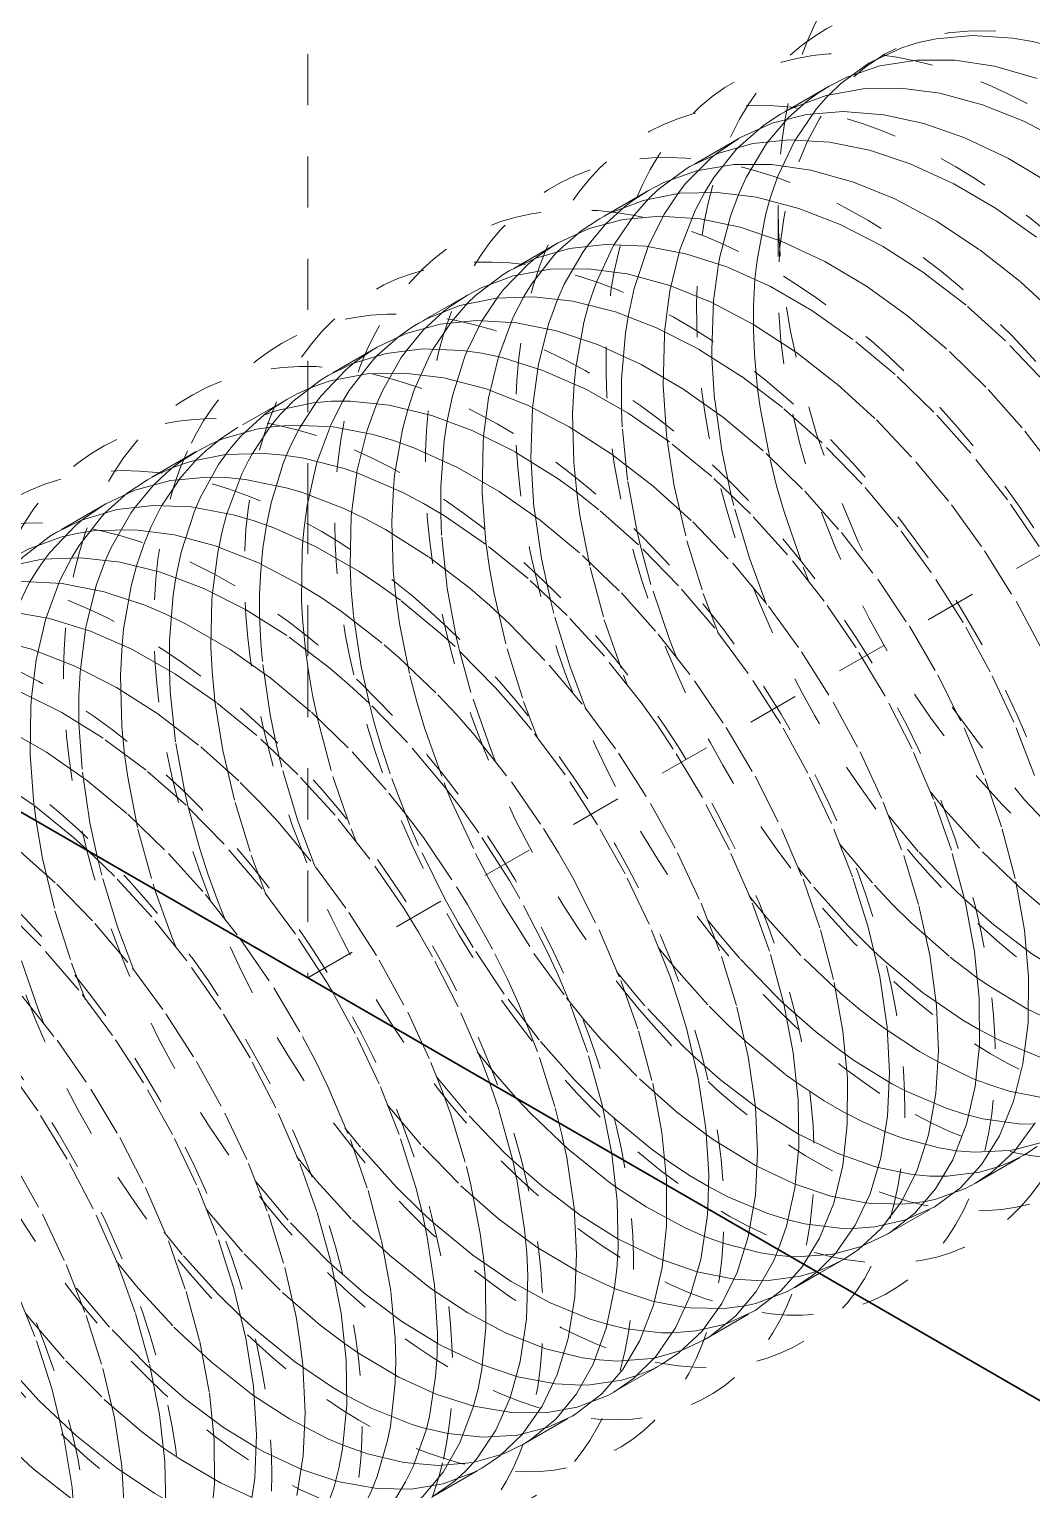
# Model space of a CAD drawing. Header units: millimetres. Extents: x -742 to 742, y -525 to 525.
# Drawn here: x 379.31 to 398.91, y 210.84 to 239.39 of the extents above; entities that cross this region are included whole.
import ezdxf

# ---------------------------------------------------------------- set-up
doc = ezdxf.new("R2010")
doc.units = ezdxf.units.MM
doc.linetypes.add('虚线', pattern=[2, 1, -1])
doc.layers.get('0').update_dxf_attribs({"lineweight": 35})
doc.layers.add('粗实线层', color=7, linetype='Continuous', lineweight=35)
doc.layers.add('虚线层', color=6, linetype='虚线', lineweight=18)

# ---------------------------------------------------------------- blocks, each defined once
blk = doc.blocks.new('*X14')
blk.add_line((-351.999, -27.68), (-260.075, -80.752))
at = {"layer": '虚线层', "color": 7}
for p, q in [((-316.644, -14.033), (-316.644, -38.805)), ((-306.45, -30.661), (-307.403, -31.211)), ((-316.644, -48.092), (-287.148, -31.063)), ((-308.219, -31.682), (-309.172, -32.233)), ((-309.984, -32.701), (-310.94, -33.253)), ((-307.451, -32.988), (-307.451, -34.621)), ((-311.752, -33.722), (-312.706, -34.273)), ((-313.522, -34.744), (-314.475, -35.294)), ((-315.288, -35.764), (-316.244, -36.315)), ((-317.055, -36.784), (-318.01, -37.335)), ((-318.825, -37.805), (-319.778, -38.356)), ((-320.592, -38.826), (-321.547, -39.377)), ((-316.644, -38.805), (-316.644, -41.994)), ((-316.644, -41.994), (-316.644, -48.092)), ((-306.643, -53.866), (-316.644, -48.093)), ((-303.592, -52.105), (-302.636, -51.553)), ((-305.358, -53.124), (-304.404, -52.573)), ((-306.643, -53.866), (-306.173, -53.595)), ((-307.126, -54.145), (-306.643, -53.866)), ((-298.359, -58.649), (-306.643, -53.866)), ((-308.896, -55.167), (-307.94, -54.615)), ((-310.662, -56.186), (-309.707, -55.635)), ((-312.429, -57.207), (-311.476, -56.657)), ((-314.199, -58.229), (-313.244, -57.678))]:
    blk.add_line(p, q, dxfattribs=at)
for points in [[(-299.535, -31.085), (-300.4, -30.566), (-301.277, -30.156), (-302.079, -29.885), (-302.476, -29.789), (-302.861, -29.722), (-303.65, -29.669), (-304.363, -29.733), (-304.705, -29.808), (-305.03, -29.91), (-305.636, -30.191)], [(-305.636, -30.191), (-305.674, -30.213), (-306.224, -30.61), (-306.455, -30.829)], [(-306.45, -30.661), (-306.11, -30.487), (-305.465, -30.265), (-304.733, -30.15), (-303.993, -30.155), (-303.221, -30.271), (-302.386, -30.512)], [(-301.832, -31.775), (-302.644, -31.348), (-303.452, -31.024), (-304.286, -30.8), (-305.054, -30.699), (-305.787, -30.71), (-306.511, -30.84), (-307.148, -31.077), (-307.402, -31.211)], [(-306.455, -30.829), (-306.475, -30.849), (-306.704, -31.108), (-307.12, -31.716)], [(-306.904, -30.969), (-306.697, -30.817), (-306.45, -30.661)], [(-307.649, -31.749), (-307.245, -31.276), (-306.904, -30.969)], [(-307.402, -31.211), (-307.727, -31.421), (-308.232, -31.859)], [(-308.219, -31.682), (-308.215, -31.68), (-307.566, -31.384), (-306.895, -31.216), (-306.178, -31.158), (-305.385, -31.219), (-304.602, -31.391), (-303.801, -31.671), (-302.946, -32.077), (-302.134, -32.565)], [(-308.661, -31.982), (-308.219, -31.682)], [(-302.398, -33.612), (-303.202, -33.043), (-304.014, -32.568), (-304.866, -32.176), (-305.666, -31.91), (-306.446, -31.755), (-307.235, -31.711), (-307.947, -31.784), (-308.611, -31.968), (-309.173, -32.233)], [(-308.232, -31.859), (-308.268, -31.896), (-308.709, -32.448), (-308.885, -32.732)], [(-308.224, -32.778), (-308.072, -32.445), (-307.696, -31.814), (-307.649, -31.749)], [(-307.12, -31.716), (-307.129, -31.733), (-307.453, -32.417), (-307.586, -32.793), (-307.618, -32.897)], [(-309.984, -32.701), (-309.685, -32.546), (-309.043, -32.317), (-308.316, -32.195), (-307.581, -32.193), (-306.812, -32.303), (-305.977, -32.535), (-305.167, -32.866), (-304.354, -33.299), (-303.505, -33.86), (-302.713, -34.487), (-301.945, -35.194)], [(-309.173, -32.233), (-309.249, -32.278), (-309.792, -32.681), (-309.978, -32.858)], [(-309.4, -32.747), (-309.252, -32.558), (-308.768, -32.069), (-308.661, -31.982)], [(-302.227, -36.454), (-303.004, -35.641), (-303.775, -34.944), (-304.57, -34.331), (-305.422, -33.785), (-306.237, -33.366), (-307.044, -33.049), (-307.875, -32.831), (-308.638, -32.737), (-309.368, -32.754), (-310.091, -32.893), (-310.726, -33.139), (-310.94, -33.253)], [(-310.445, -33.015), (-310.27, -32.884), (-309.984, -32.701)], [(-309.989, -33.797), (-309.683, -33.176), (-309.4, -32.747)], [(-308.885, -32.732), (-309.073, -33.092), (-309.369, -33.857), (-309.385, -33.912)], [(-308.616, -34.141), (-308.589, -33.995), (-308.381, -33.2), (-308.224, -32.778)], [(-311.184, -33.788), (-310.816, -33.351), (-310.445, -33.015)], [(-309.978, -32.858), (-310.267, -33.185), (-310.655, -33.759)], [(-307.618, -32.897), (-307.696, -33.182), (-307.862, -34.062), (-307.902, -34.442)], [(-310.94, -33.253), (-311.302, -33.491), (-311.761, -33.893)], [(-311.752, -33.722), (-311.145, -33.441), (-310.479, -33.266), (-309.765, -33.201), (-308.973, -33.253), (-308.19, -33.416), (-307.388, -33.688), (-306.536, -34.088), (-305.725, -34.571), (-304.923, -35.147), (-304.099, -35.845), (-303.344, -36.589), (-302.627, -37.402), (-301.924, -38.319)], [(-302.347, -39.66), (-302.968, -38.745), (-303.68, -37.836), (-304.403, -37.033), (-305.162, -36.299), (-305.987, -35.612), (-306.791, -35.048), (-307.602, -34.579), (-308.455, -34.195), (-309.256, -33.939), (-310.035, -33.791), (-310.821, -33.755), (-311.528, -33.834), (-312.187, -34.024), (-312.706, -34.273)], [(-311.761, -33.893), (-311.836, -33.972), (-312.27, -34.53), (-312.419, -34.772)], [(-312.178, -34.009), (-311.787, -33.743), (-311.752, -33.722)], [(-311.759, -34.819), (-311.63, -34.532), (-311.261, -33.896), (-311.184, -33.788)], [(-310.655, -33.759), (-310.688, -33.817), (-311.009, -34.508), (-311.154, -34.933)], [(-310.384, -35.162), (-310.263, -34.615), (-310.013, -33.855), (-309.989, -33.797)], [(-309.385, -33.912), (-309.564, -34.662), (-309.668, -35.462)], [(-313.522, -34.744), (-313.265, -34.608), (-312.626, -34.371), (-311.899, -34.24), (-311.165, -34.23), (-310.398, -34.332), (-309.567, -34.558), (-308.76, -34.883), (-307.946, -35.31), (-307.095, -35.863), (-306.3, -36.482), (-305.529, -37.184), (-304.755, -38.002), (-304.061, -38.846), (-303.417, -39.742), (-302.799, -40.728), (-302.278, -41.696)], [(-302.384, -51.39), (-302.636, -51.553)], [(-312.938, -34.791), (-312.817, -34.636), (-312.336, -34.138), (-312.178, -34.009)], [(-308.743, -35.968), (-308.745, -35.822), (-308.71, -34.857), (-308.616, -34.141)], [(-312.706, -34.273), (-312.822, -34.342), (-313.363, -34.753), (-313.52, -34.905)], [(-307.902, -34.442), (-307.931, -34.961), (-307.933, -35.433), (-307.913, -35.909), (-307.851, -36.577)], [(-303.592, -52.105), (-303.272, -51.891), (-302.823, -51.472), (-302.428, -50.925)], [(-302.437, -44.137), (-302.841, -43.096), (-303.302, -42.112), (-303.832, -41.147), (-304.457, -40.165), (-305.108, -39.275), (-305.808, -38.44), (-306.589, -37.633), (-307.365, -36.942), (-308.163, -36.335), (-309.014, -35.795), (-309.826, -35.382), (-310.631, -35.071), (-311.461, -34.862), (-312.225, -34.776), (-312.954, -34.802), (-313.673, -34.949), (-314.302, -35.2), (-314.475, -35.294)], [(-313.986, -35.06), (-313.844, -34.953), (-313.522, -34.744)], [(-313.525, -35.834), (-313.245, -35.262), (-312.938, -34.791)], [(-312.419, -34.772), (-312.628, -35.178), (-312.918, -35.95), (-312.919, -35.95)], [(-312.15, -36.183), (-312.133, -36.092), (-311.931, -35.292), (-311.759, -34.819)], [(-314.716, -35.825), (-314.382, -35.426), (-313.986, -35.06)], [(-313.52, -34.905), (-313.835, -35.265), (-314.191, -35.798)], [(-311.154, -34.933), (-311.247, -35.279), (-311.406, -36.163), (-311.438, -36.484)], [(-315.288, -35.764), (-314.723, -35.497), (-314.059, -35.314), (-313.349, -35.242), (-312.561, -35.288), (-311.781, -35.444), (-310.98, -35.709), (-310.126, -36.1), (-309.313, -36.575), (-308.51, -37.145), (-307.686, -37.839), (-306.931, -38.579), (-306.212, -39.388), (-305.504, -40.3), (-304.885, -41.218), (-304.328, -42.171), (-303.816, -43.201), (-303.404, -44.192), (-303.069, -45.182), (-302.803, -46.207), (-302.636, -47.156), (-302.555, -48.067), (-302.565, -48.972), (-302.664, -49.771), (-302.846, -50.5), (-303.124, -51.18), (-303.468, -51.735), (-303.886, -52.195), (-304.399, -52.571), (-304.404, -52.573)], [(-314.475, -35.294), (-314.597, -35.368), (-314.872, -35.559), (-315.288, -35.927)], [(-310.513, -36.981), (-310.511, -36.385), (-310.436, -35.491), (-310.384, -35.162)], [(-309.668, -35.462), (-309.674, -35.532), (-309.698, -36.506), (-309.633, -37.476), (-309.621, -37.581)], [(-305.358, -53.124), (-305.282, -53.079), (-304.779, -52.689), (-304.372, -52.215), (-304.037, -51.646), (-303.769, -50.954), (-303.598, -50.214), (-303.512, -49.406), (-303.517, -48.494), (-303.61, -47.577), (-303.788, -46.624), (-304.064, -45.595), (-304.41, -44.604), (-304.833, -43.614), (-305.357, -42.588), (-305.924, -41.639), (-306.55, -40.728), (-307.264, -39.822), (-307.988, -39.022), (-308.747, -38.292), (-309.575, -37.611), (-310.381, -37.055), (-311.195, -36.593), (-312.047, -36.217), (-312.845, -35.966), (-313.239, -35.881), (-313.621, -35.825), (-314.404, -35.796), (-315.109, -35.884), (-315.767, -36.083), (-316.244, -36.315)], [(-315.288, -35.927), (-315.401, -36.047), (-315.832, -36.612), (-315.951, -36.807)], [(-315.721, -36.055), (-315.363, -35.808), (-315.288, -35.764)], [(-315.294, -36.861), (-315.186, -36.619), (-314.822, -35.976), (-314.716, -35.825)], [(-314.191, -35.798), (-314.25, -35.903), (-314.563, -36.599), (-314.69, -36.98), (-314.691, -36.983)], [(-313.919, -37.205), (-313.814, -36.711), (-313.571, -35.947), (-313.525, -35.834)], [(-312.919, -35.95), (-313.11, -36.76), (-313.206, -37.502)], [(-308.366, -38.664), (-308.552, -37.785), (-308.691, -36.787), (-308.743, -35.968)], [(-316.476, -36.834), (-316.385, -36.715), (-315.908, -36.212), (-315.721, -36.055)], [(-312.28, -38.006), (-312.282, -37.928), (-312.25, -36.958), (-312.15, -36.183)], [(-316.244, -36.315), (-316.398, -36.409), (-316.933, -36.827), (-317.068, -36.959)], [(-317.055, -36.784), (-316.839, -36.668), (-316.527, -36.532), (-316.206, -36.424), (-315.485, -36.287), (-314.754, -36.27), (-313.987, -36.363), (-313.155, -36.58), (-312.348, -36.897), (-311.535, -37.318), (-310.686, -37.866), (-309.891, -38.48), (-309.117, -39.177), (-308.338, -39.988), (-307.64, -40.827), (-306.992, -41.72), (-306.372, -42.705), (-305.849, -43.673), (-305.394, -44.658), (-304.995, -45.7), (-304.698, -46.684), (-304.485, -47.649), (-304.354, -48.63), (-304.318, -49.52), (-304.367, -50.354), (-304.51, -51.16), (-304.731, -51.849), (-305.032, -52.455), (-305.433, -52.994), (-305.887, -53.407), (-306.174, -53.595)], [(-311.438, -36.484), (-311.467, -37.064), (-311.442, -38.014), (-311.386, -38.606)], [(-306.663, -53.815), (-306.329, -53.48), (-305.941, -52.928), (-305.651, -52.31), (-305.441, -51.609), (-305.309, -50.792), (-305.271, -49.949), (-305.319, -49.053), (-305.465, -48.067), (-305.691, -47.099), (-305.999, -46.114), (-306.407, -45.071), (-306.871, -44.087), (-307.404, -43.122), (-308.033, -42.143), (-308.69, -41.258), (-309.395, -40.428), (-310.178, -39.626), (-310.954, -38.94), (-311.353, -38.625), (-311.751, -38.338), (-312.602, -37.804), (-313.416, -37.398), (-314.222, -37.096), (-315.051, -36.895), (-315.812, -36.816), (-316.182, -36.818), (-316.536, -36.848), (-317.25, -37.002), (-317.488, -37.085)], [(-317.352, -36.975), (-317.055, -36.784)], [(-315.951, -36.807), (-316.187, -37.267), (-316.458, -37.998)], [(-307.851, -36.577), (-307.801, -36.945), (-307.607, -37.957), (-307.479, -38.473), (-307.333, -38.982), (-306.962, -40.061), (-306.839, -40.373)], [(-318.248, -37.861), (-318.176, -37.766), (-317.95, -37.501), (-317.491, -37.078)], [(-317.491, -37.078), (-317.414, -37.02), (-317.352, -36.975)], [(-317.068, -36.959), (-317.176, -37.075), (-317.274, -37.188)], [(-317.06, -37.877), (-316.973, -37.678), (-316.804, -37.346), (-316.476, -36.834)], [(-315.687, -38.218), (-315.682, -38.191), (-315.484, -37.385), (-315.294, -36.861)], [(-314.691, -36.983), (-314.794, -37.373), (-314.946, -38.262), (-314.971, -38.523)], [(-310.132, -39.681), (-310.204, -39.374), (-310.391, -38.363), (-310.498, -37.329), (-310.513, -36.981)], [(-318.01, -37.335), (-318.094, -37.385), (-318.376, -37.576), (-318.405, -37.598)], [(-318.304, -37.556), (-317.643, -37.365), (-317.291, -37.311), (-316.934, -37.285), (-316.147, -37.321), (-315.368, -37.47), (-314.968, -37.587), (-314.57, -37.728), (-313.718, -38.114), (-312.905, -38.583), (-312.1, -39.146), (-311.273, -39.832), (-310.514, -40.567), (-309.793, -41.371), (-309.084, -42.282), (-308.463, -43.197), (-307.901, -44.149), (-307.382, -45.175), (-306.963, -46.165), (-306.622, -47.155), (-306.352, -48.183), (-306.182, -49.135), (-306.096, -50.049), (-306.098, -50.957), (-306.188, -51.76), (-306.364, -52.493), (-306.638, -53.179), (-306.98, -53.742), (-307.394, -54.21), (-307.901, -54.592), (-307.94, -54.615)], [(-317.274, -37.188), (-317.398, -37.343), (-317.725, -37.839)], [(-314.046, -39.019), (-314.046, -38.487), (-313.978, -37.59), (-313.919, -37.205)], [(-318.825, -37.806), (-318.534, -37.654), (-318.304, -37.556)], [(-318.405, -37.598), (-318.638, -37.79), (-318.818, -37.961)], [(-313.206, -37.502), (-313.216, -37.635), (-313.234, -38.612), (-313.161, -39.584), (-313.156, -39.622)], [(-309.621, -37.581), (-309.482, -38.478), (-309.233, -39.551), (-308.914, -40.578), (-308.617, -41.366)], [(-315.931, -38.134), (-316.722, -37.932), (-317.111, -37.872), (-317.487, -37.84), (-318.255, -37.863), (-318.939, -38), (-319.265, -38.11), (-319.572, -38.245), (-319.777, -38.355)], [(-318.818, -37.961), (-319.136, -38.324), (-319.494, -38.86)], [(-319.272, -38.109), (-319.145, -38.013), (-318.825, -37.806)], [(-318.746, -38.708), (-318.386, -38.059), (-318.248, -37.861)], [(-317.725, -37.839), (-317.807, -37.988), (-317.93, -38.237)], [(-317.453, -39.239), (-317.361, -38.805), (-317.123, -38.036), (-317.06, -37.877)], [(-320.021, -38.89), (-319.659, -38.46), (-319.408, -38.222), (-319.272, -38.109)], [(-317.93, -38.237), (-318.209, -38.969), (-318.223, -39.016)], [(-316.458, -37.998), (-316.472, -38.045), (-316.656, -38.859), (-316.716, -39.294), (-316.741, -39.547)], [(-307.447, -53.407), (-307.289, -52.947), (-307.126, -52.204), (-307.048, -51.392), (-307.057, -50.476), (-307.154, -49.555), (-307.336, -48.598), (-307.619, -47.568), (-307.972, -46.578), (-308.402, -45.59), (-308.93, -44.566), (-309.5, -43.618), (-309.809, -43.154), (-310.128, -42.708), (-310.845, -41.806), (-311.573, -41.011), (-312.337, -40.288), (-313.167, -39.613), (-313.972, -39.062), (-314.381, -38.82), (-314.784, -38.606), (-315.635, -38.236), (-315.931, -38.134)], [(-315.815, -40.045), (-315.816, -40.034), (-315.793, -39.061), (-315.687, -38.218)], [(-311.9, -40.708), (-312.077, -39.895), (-312.222, -38.896), (-312.28, -38.006)], [(-319.777, -38.355), (-320.173, -38.619), (-320.6, -38.997)], [(-320.593, -38.826), (-320.024, -38.559), (-319.324, -38.369), (-318.611, -38.303), (-318.237, -38.313), (-317.861, -38.35), (-317.041, -38.518), (-316.747, -38.605)], [(-314.971, -38.523), (-315.003, -39.168), (-314.974, -40.122), (-314.924, -40.646)], [(-321.028, -39.12), (-320.635, -38.851), (-320.593, -38.826)], [(-319.223, -40.272), (-319.205, -40.175), (-319.116, -39.769), (-318.858, -38.969), (-318.746, -38.708)], [(-316.747, -38.605), (-315.94, -38.915), (-315.53, -39.11), (-315.126, -39.328), (-314.274, -39.868), (-313.477, -40.476), (-313.084, -40.815), (-312.704, -41.168), (-311.924, -41.976), (-311.224, -42.811), (-310.57, -43.7), (-309.944, -44.681), (-309.415, -45.646), (-308.956, -46.632), (-308.555, -47.675), (-308.254, -48.661), (-308.034, -49.627), (-307.895, -50.61), (-307.851, -51.501), (-307.895, -52.339), (-308.034, -53.152), (-308.251, -53.848), (-308.548, -54.46), (-308.941, -55.005), (-309.388, -55.423), (-309.707, -55.635)], [(-311.386, -38.606), (-311.324, -39.053), (-311.127, -40.068), (-310.849, -41.094), (-310.473, -42.173), (-310.385, -42.394)], [(-307.675, -40.79), (-308.011, -39.885), (-308.317, -38.857), (-308.366, -38.664)], [(-314.047, -41.357), (-314.834, -40.707), (-315.239, -40.413), (-315.64, -40.145), (-316.495, -39.657), (-317.306, -39.295), (-317.71, -39.153), (-318.104, -39.039), (-318.921, -38.887), (-319.667, -38.857), (-320.375, -38.939), (-321.069, -39.145), (-321.548, -39.377)], [(-320.6, -38.997), (-320.679, -39.081), (-321.114, -39.64), (-321.259, -39.875)], [(-320.598, -39.924), (-320.489, -39.678), (-320.103, -39.005), (-320.021, -38.89)], [(-319.494, -38.86), (-319.533, -38.929), (-319.703, -39.267), (-319.851, -39.62), (-319.991, -40.036)], [(-318.223, -39.016), (-318.319, -39.367), (-318.405, -39.776), (-318.509, -40.563)], [(-313.756, -41.353), (-313.918, -40.472), (-314.028, -39.435), (-314.046, -39.019)], [(-322.358, -39.845), (-322.108, -39.714), (-321.472, -39.476), (-321.131, -39.397), (-320.785, -39.348), (-320.016, -39.334), (-319.248, -39.434), (-318.456, -39.644), (-317.606, -39.98), (-316.794, -40.406), (-316.385, -40.658), (-315.986, -40.93), (-315.151, -41.579), (-314.863, -41.828)], [(-321.548, -39.377), (-321.67, -39.451), (-322.208, -39.863), (-322.357, -40.006)], [(-321.785, -39.904), (-321.686, -39.775), (-321.184, -39.249), (-321.028, -39.12)], [(-317.585, -41.016), (-317.585, -40.593), (-317.563, -40.131), (-317.521, -39.69), (-317.453, -39.239)], [(-316.741, -39.547), (-316.754, -39.737), (-316.764, -40.717), (-316.745, -41.072)], [(-313.156, -39.622), (-313.091, -40.086), (-313.002, -40.587), (-312.747, -41.661), (-312.425, -42.689), (-312.15, -43.418)], [(-309.424, -41.859), (-309.572, -41.479), (-309.937, -40.399), (-310.132, -39.681)], [(-312.704, -46.188), (-313.302, -45.256), (-313.625, -44.802), (-313.956, -44.368), (-314.696, -43.493), (-315.439, -42.728), (-315.826, -42.37), (-316.213, -42.037), (-317.051, -41.401), (-317.861, -40.891), (-318.675, -40.48), (-319.523, -40.16), (-320.312, -39.965), (-321.074, -39.879), (-321.836, -39.909), (-322.517, -40.053), (-323.148, -40.307), (-323.313, -40.397)], [(-322.365, -40.944), (-322.087, -40.372), (-321.894, -40.06), (-321.785, -39.904)], [(-321.259, -39.875), (-321.489, -40.327), (-321.76, -41.054)], [(-320.991, -41.283), (-320.977, -41.206), (-320.775, -40.405), (-320.598, -39.924)], [(-319.991, -40.036), (-320.096, -40.432), (-320.244, -41.276), (-320.275, -41.583)], [(-315.437, -42.738), (-315.597, -42.004), (-315.749, -41.003), (-315.793, -40.51), (-315.815, -40.045)], [(-324.128, -40.867), (-323.605, -40.617), (-322.908, -40.42), (-322.197, -40.346), (-321.447, -40.384), (-320.627, -40.543), (-319.828, -40.807), (-319.42, -40.981), (-319.018, -41.177), (-318.164, -41.674), (-317.36, -42.242), (-316.574, -42.897), (-315.777, -43.671), (-315.058, -44.479), (-314.712, -44.91), (-314.384, -45.347), (-313.734, -46.311), (-313.521, -46.659)], [(-319.35, -42.085), (-319.348, -41.498), (-319.274, -40.603), (-319.223, -40.272)], [(-318.509, -40.563), (-318.519, -40.693), (-318.538, -41.621), (-318.514, -42.105), (-318.469, -42.591), (-318.458, -42.688)], [(-314.924, -40.646), (-314.851, -41.164), (-314.647, -42.178), (-314.513, -42.695), (-314.362, -43.204), (-313.978, -44.282), (-313.929, -44.405)], [(-311.2, -42.85), (-311.52, -41.994), (-311.833, -40.967), (-311.9, -40.708)], [(-313.086, -50.146), (-313.254, -49.696), (-313.703, -48.656), (-314.204, -47.68), (-314.481, -47.198), (-314.769, -46.73), (-315.428, -45.773), (-316.11, -44.913), (-316.836, -44.116), (-317.638, -43.353), (-318.426, -42.708), (-319.231, -42.152), (-320.084, -41.669), (-320.894, -41.314), (-321.693, -41.066), (-322.51, -40.924), (-323.254, -40.901), (-323.958, -40.99), (-324.645, -41.202), (-325.081, -41.417)], [(-321.76, -41.054), (-321.763, -41.064), (-321.951, -41.874), (-322.043, -42.608)], [(-317.562, -41.543), (-317.585, -41.016)], [(-316.745, -41.072), (-316.688, -41.68)], [(-325.896, -41.888), (-325.687, -41.776), (-325.052, -41.53), (-324.366, -41.393), (-323.6, -41.371), (-322.836, -41.464), (-322.047, -41.668), (-321.199, -41.998), (-320.385, -42.416), (-319.574, -42.932), (-318.737, -43.573), (-317.965, -44.27), (-317.587, -44.65), (-317.225, -45.041), (-316.49, -45.921), (-315.84, -46.813), (-315.246, -47.747), (-314.691, -48.762), (-314.236, -49.748), (-314.035, -50.248), (-313.856, -50.74), (-313.543, -51.777), (-313.454, -52.135)], [(-321.118, -43.112), (-321.119, -43.043), (-321.118, -42.571), (-321.095, -42.119), (-320.991, -41.283)], [(-308.824, -52.608), (-308.807, -51.931), (-308.864, -51.034), (-309.015, -50.045), (-309.244, -49.074), (-309.391, -48.578), (-309.556, -48.087), (-309.969, -47.044), (-310.44, -46.061), (-310.979, -45.1), (-311.613, -44.125), (-312.272, -43.242), (-312.623, -42.817), (-312.978, -42.415), (-313.763, -41.617), (-314.047, -41.357)], [(-313.673, -41.715), (-313.727, -41.485), (-313.756, -41.353)], [(-320.275, -41.583), (-320.306, -42.179), (-320.279, -43.181), (-320.226, -43.722)], [(-317.203, -43.768), (-317.276, -43.457), (-317.38, -42.953), (-317.531, -41.904), (-317.562, -41.543)], [(-316.688, -41.68), (-316.637, -42.06), (-316.55, -42.568), (-316.444, -43.073), (-316.154, -44.152), (-315.797, -45.178), (-315.692, -45.443)], [(-316.163, -48.364), (-316.281, -48.166), (-316.882, -47.237), (-317.538, -46.351), (-318.278, -45.479), (-319.024, -44.718), (-319.802, -44.034), (-320.643, -43.406), (-321.454, -42.903), (-322.266, -42.498), (-323.111, -42.183), (-323.897, -41.995), (-324.658, -41.918), (-325.42, -41.957), (-326.1, -42.109), (-326.631, -42.322)], [(-314.863, -41.828), (-314.102, -42.557), (-313.732, -42.951), (-313.377, -43.356), (-312.662, -44.262), (-312.037, -45.174), (-311.744, -45.649), (-311.472, -46.124), (-310.95, -47.151), (-310.526, -48.141), (-310.179, -49.13), (-309.901, -50.158), (-309.724, -51.112), (-309.633, -52.029), (-309.631, -52.943), (-309.717, -53.751), (-309.887, -54.488), (-310.153, -55.179), (-310.487, -55.747), (-310.897, -56.222), (-311.402, -56.613), (-311.476, -56.657)], [(-312.966, -43.879), (-313.081, -43.589), (-313.454, -42.51), (-313.673, -41.715)], [(-318.976, -44.775), (-319.043, -44.491), (-319.23, -43.479), (-319.332, -42.493), (-319.35, -42.085)], [(-322.606, -43.189), (-321.752, -43.678), (-320.949, -44.241), (-320.163, -44.892), (-319.365, -45.662), (-318.641, -46.464), (-317.963, -47.327), (-317.307, -48.287), (-316.745, -49.239), (-316.488, -49.729), (-316.251, -50.216), (-315.809, -51.258), (-315.466, -52.247), (-315.204, -53.224), (-315.02, -54.225), (-314.933, -55.14), (-314.923, -55.584), (-314.934, -56.007), (-315.028, -56.855), (-315.083, -57.135)], [(-322.043, -42.608), (-322.057, -42.795), (-322.069, -43.726), (-321.997, -44.699), (-321.994, -44.723)], [(-318.458, -42.688), (-318.306, -43.645), (-318.066, -44.666), (-317.749, -45.694), (-317.457, -46.473)], [(-314.642, -45.128), (-315.033, -44.106), (-315.203, -43.588), (-315.35, -43.078), (-315.437, -42.738)], [(-320.947, -45.596), (-321.224, -45.347), (-322.013, -44.708), (-322.82, -44.158), (-323.676, -43.684), (-324.486, -43.337), (-325.283, -43.096), (-325.289, -43.094)], [(-320.761, -45.719), (-320.901, -45.062), (-321.057, -44.01), (-321.118, -43.112)], [(-322.327, -45.572), (-321.551, -46.262), (-320.807, -47.027), (-320.069, -47.902), (-319.417, -48.792), (-318.821, -49.725), (-318.262, -50.739), (-317.801, -51.723), (-317.414, -52.713), (-317.093, -53.75), (-316.874, -54.717), (-316.796, -55.195), (-316.741, -55.655), (-316.693, -56.595), (-316.734, -57.434), (-316.861, -58.207)], [(-317.794, -58.655), (-317.678, -57.871), (-317.647, -57.024), (-317.707, -56.077), (-317.853, -55.134), (-318.086, -54.165), (-318.419, -53.127), (-318.816, -52.136), (-319.286, -51.153), (-319.854, -50.142), (-320.458, -49.215), (-321.118, -48.333), (-321.864, -47.468), (-322.614, -46.713)], [(-320.226, -43.722), (-320.164, -44.17), (-319.964, -45.184), (-319.666, -46.262), (-319.631, -46.37)], [(-316.506, -45.909), (-316.843, -45), (-317.151, -43.972), (-317.203, -43.768)], [(-331.2, -44.95), (-330.761, -44.734), (-330.071, -44.52), (-329.365, -44.431), (-328.621, -44.454), (-327.806, -44.599), (-327.009, -44.849), (-326.199, -45.204), (-325.344, -45.686), (-324.537, -46.241), (-323.749, -46.886), (-322.949, -47.65), (-322.225, -48.45), (-321.545, -49.31), (-320.884, -50.267), (-320.317, -51.215), (-319.816, -52.19), (-319.368, -53.23), (-319.022, -54.221), (-318.756, -55.201), (-318.567, -56.205), (-318.473, -57.122), (-318.466, -57.991), (-318.552, -58.842)], [(-313.929, -44.405), (-313.825, -44.657)], [(-304.474, -44.455), (-304.183, -44.813), (-303.453, -45.626), (-302.731, -46.319), (-302.36, -46.636), (-301.991, -46.925), (-301.782, -47.078)], [(-321.994, -44.723), (-321.954, -45.029)], [(-318.261, -46.96), (-318.405, -46.594), (-318.592, -46.078), (-318.757, -45.568), (-318.976, -44.775)], [(-313.825, -44.657), (-313.363, -45.66), (-313.106, -46.155), (-312.838, -46.634), (-312.223, -47.612), (-311.587, -48.486), (-311.537, -48.55)], [(-319.418, -58.425), (-319.436, -57.548), (-319.54, -56.624), (-319.741, -55.616), (-320.018, -54.634), (-320.377, -53.643), (-320.837, -52.605), (-321.348, -51.633), (-321.923, -50.688), (-322.59, -49.737), (-323.276, -48.884), (-324.006, -48.094), (-324.812, -47.342), (-325.605, -46.71), (-326.412, -46.167), (-327.266, -45.699), (-328.074, -45.358), (-328.869, -45.123), (-329.682, -44.996), (-330.422, -44.989), (-331.121, -45.093), (-331.802, -45.322), (-332.153, -45.501)], [(-321.954, -45.029), (-321.83, -45.756), (-321.585, -46.778), (-321.261, -47.805), (-320.989, -48.519)], [(-303.814, -46.544), (-304.005, -46.362), (-304.712, -45.619), (-305.301, -44.91)], [(-310.881, -50.632), (-311.43, -50.086), (-312.12, -49.304), (-312.805, -48.41), (-313.411, -47.5), (-313.697, -47.023), (-313.964, -46.544), (-314.479, -45.501), (-314.642, -45.128)], [(-332.211, -45.638), (-331.533, -45.488), (-330.773, -45.45), (-330.013, -45.529), (-329.226, -45.717), (-328.378, -46.03), (-327.564, -46.435), (-326.754, -46.939), (-325.915, -47.569), (-325.14, -48.255), (-324.394, -49.016), (-323.651, -49.886), (-322.994, -50.771), (-322.393, -51.7), (-321.83, -52.713), (-321.365, -53.697), (-320.975, -54.689), (-320.649, -55.726), (-320.422, -56.694), (-320.281, -57.633), (-320.226, -58.576)], [(-317.589, -60.181), (-317.117, -59.798), (-316.906, -59.568), (-316.716, -59.317), (-316.373, -58.709), (-316.127, -58.042), (-316.034, -57.676), (-315.963, -57.297), (-315.882, -56.44), (-315.894, -55.566), (-315.994, -54.646), (-316.191, -53.641), (-316.464, -52.661), (-316.816, -51.669), (-317.269, -50.629), (-317.773, -49.655), (-318.345, -48.708), (-319.01, -47.756), (-319.695, -46.9), (-320.423, -46.106), (-320.947, -45.596)], [(-306.253, -45.466), (-306.248, -45.471), (-305.569, -46.278), (-305.213, -46.656), (-304.857, -47.009), (-304.084, -47.689), (-303.559, -48.089)], [(-320.046, -47.944), (-320.357, -47.111), (-320.669, -46.083), (-320.761, -45.719)], [(-305.588, -47.56), (-306.086, -47.064), (-306.813, -46.245), (-307.074, -45.92)], [(-321.182, -59.005), (-321.251, -58.056), (-321.404, -57.113), (-321.642, -56.141), (-321.978, -55.101), (-322.379, -54.109), (-322.854, -53.128), (-323.428, -52.12), (-324.038, -51.197), (-324.702, -50.319), (-325.45, -49.456), (-326.199, -48.705), (-326.978, -48.03), (-327.821, -47.414), (-328.634, -46.925), (-329.447, -46.534), (-330.291, -46.235), (-331.074, -46.061), (-331.829, -45.998), (-332.584, -46.053)], [(-310.699, -51.524), (-310.888, -50.575), (-311.178, -49.544), (-311.535, -48.553), (-311.744, -48.054), (-311.968, -47.564), (-312.5, -46.54), (-312.704, -46.188)], [(-319.631, -46.37), (-319.304, -47.287), (-319.216, -47.507)], [(-308.023, -46.48), (-307.675, -46.91), (-306.943, -47.718), (-306.218, -48.405), (-305.845, -48.718), (-305.475, -49.003), (-305.317, -49.117)], [(-313.521, -46.659), (-312.986, -47.622), (-312.743, -48.116), (-312.521, -48.606), (-312.112, -49.648), (-311.805, -50.634), (-311.682, -51.126), (-311.582, -51.603), (-311.438, -52.59), (-311.389, -53.485), (-311.425, -54.326), (-311.556, -55.142), (-311.767, -55.843), (-312.059, -56.462), (-312.45, -57.015), (-312.894, -57.44), (-313.244, -57.678)], [(-301.743, -48.086), (-302.488, -47.62), (-303.235, -47.054), (-303.814, -46.544)], [(-321.797, -49.001), (-321.914, -48.704), (-322.27, -47.678), (-322.506, -46.827)], [(-307.342, -48.59), (-307.489, -48.449), (-308.198, -47.712), (-308.544, -47.312), (-308.832, -46.956)], [(-309.792, -47.497), (-309.736, -47.568), (-309.489, -47.872)], [(-303.514, -49.106), (-303.837, -48.917), (-304.626, -48.375), (-305.366, -47.763), (-305.588, -47.56)], [(-309.489, -47.872), (-308.796, -48.647), (-308.436, -49.009), (-308.075, -49.345), (-307.297, -49.985), (-307.095, -50.133)], [(-310.306, -48.343), (-310.61, -47.966)], [(-303.559, -48.089), (-303.338, -48.243), (-302.588, -48.699), (-301.821, -49.061)], [(-314.266, -56.663), (-314.145, -55.884), (-314.117, -55.467), (-314.11, -55.042), (-314.167, -54.099), (-314.307, -53.159), (-314.41, -52.674), (-314.532, -52.19), (-314.857, -51.152), (-315.249, -50.16), (-315.716, -49.178), (-316.163, -48.364)], [(-309.121, -49.602), (-309.31, -49.421), (-310.054, -48.637), (-310.306, -48.343)], [(-311.537, -48.55), (-311.25, -48.903), (-310.909, -49.296), (-310.162, -50.068), (-309.429, -50.718), (-308.857, -51.156)], [(-305.224, -50.161), (-305.974, -49.697), (-306.351, -49.427), (-306.72, -49.137), (-307.342, -48.59)], [(-301.951, -49.759), (-302.347, -49.636), (-303.086, -49.329), (-303.464, -49.134), (-303.514, -49.106)], [(-305.317, -49.117), (-304.685, -49.53), (-304.408, -49.689)], [(-313.333, -49.535), (-312.981, -49.969), (-312.537, -50.475)], [(-307.05, -51.147), (-307.832, -50.653), (-308.578, -50.082), (-308.95, -49.759), (-309.121, -49.602)], [(-304.408, -49.689), (-303.663, -50.05), (-303.583, -50.082)], [(-312.571, -51.721), (-312.796, -51.509), (-313.539, -50.73), (-314.128, -50.026)], [(-312.638, -51.664), (-312.905, -50.685), (-313.071, -50.187), (-313.086, -50.146)], [(-307.095, -50.133), (-306.547, -50.496), (-306.168, -50.716), (-305.797, -50.907), (-305.354, -51.101)], [(-303.727, -50.778), (-303.807, -50.756), (-304.168, -50.639), (-304.948, -50.305), (-305.224, -50.161)], [(-303.583, -50.082), (-303.293, -50.191), (-302.934, -50.303), (-302.197, -50.451)], [(-312.537, -50.475), (-312.285, -50.74), (-311.561, -51.431), (-310.78, -52.063), (-310.627, -52.174)], [(-315.089, -50.567), (-315.076, -50.584), (-314.398, -51.39), (-313.651, -52.157), (-312.917, -52.801), (-312.169, -53.353), (-311.378, -53.827), (-310.65, -54.166)], [(-308.814, -52.169), (-309.181, -51.952), (-309.56, -51.703), (-309.932, -51.434), (-310.71, -50.789), (-310.881, -50.632)], [(-302.429, -50.949), (-302.752, -50.942), (-303.446, -50.846), (-303.727, -50.778)], [(-314.415, -52.67), (-314.916, -52.177), (-315.611, -51.402), (-315.919, -51.021)], [(-305.354, -51.101), (-305.019, -51.225), (-304.301, -51.417), (-303.959, -51.471)], [(-302.789, -51.44), (-302.33, -51.316), (-301.824, -51.084)], [(-308.857, -51.156), (-308.683, -51.277), (-307.895, -51.76), (-307.151, -52.113), (-307.118, -52.126)], [(-305.495, -51.8), (-305.568, -51.78), (-306.299, -51.518), (-307.044, -51.15), (-307.05, -51.147)], [(-316.864, -51.582), (-316.469, -52.064), (-315.77, -52.829), (-315.046, -53.515), (-314.266, -54.142), (-314.16, -54.219)], [(-314.199, -58.229), (-313.781, -57.938), (-313.553, -57.728), (-313.346, -57.497), (-312.967, -56.931), (-312.687, -56.301), (-312.489, -55.59), (-312.37, -54.764), (-312.345, -53.914), (-312.364, -53.465), (-312.405, -53.012), (-312.561, -52.02), (-312.638, -51.664)], [(-312.429, -57.207), (-312.284, -57.117), (-311.789, -56.712), (-311.392, -56.225), (-311.068, -55.645), (-310.813, -54.941), (-310.654, -54.192), (-310.605, -53.788), (-310.579, -53.375), (-310.594, -52.454), (-310.698, -51.532), (-310.699, -51.524)], [(-303.959, -51.471), (-303.613, -51.498), (-302.932, -51.464), (-302.789, -51.44)], [(-302.636, -51.553), (-302.905, -51.69), (-303.132, -51.781)], [(-310.582, -53.192), (-311.32, -52.731), (-312.065, -52.165), (-312.571, -51.721)], [(-304.225, -51.97), (-304.483, -51.966), (-304.823, -51.935), (-305.495, -51.8)], [(-303.132, -51.781), (-303.515, -51.891), (-304.148, -51.969), (-304.225, -51.97)], [(-316.183, -53.694), (-316.285, -53.598), (-317.03, -52.825), (-317.672, -52.057)], [(-313.454, -52.135), (-313.271, -53.09), (-313.21, -53.559), (-313.172, -54.01), (-313.162, -54.926), (-313.242, -55.738), (-313.315, -56.122), (-313.408, -56.482), (-313.671, -57.18), (-314, -57.755), (-314.403, -58.234), (-314.902, -58.631), (-315.01, -58.697)], [(-310.627, -52.174), (-310.029, -52.567), (-309.281, -52.972), (-308.889, -53.144)], [(-307.255, -52.821), (-307.653, -52.697), (-308.43, -52.37), (-308.814, -52.169)], [(-307.118, -52.126), (-306.42, -52.358), (-305.733, -52.491)], [(-304.569, -52.462), (-304.386, -52.422), (-303.784, -52.207), (-303.592, -52.105)], [(-305.733, -52.491), (-305.679, -52.497), (-305.01, -52.515), (-304.569, -52.462)], [(-318.632, -52.604), (-318.57, -52.683), (-317.888, -53.484), (-317.137, -54.244), (-316.4, -54.881), (-315.932, -55.234)], [(-310.791, -54.864), (-311.142, -54.757), (-311.918, -54.437), (-312.666, -54.025), (-313.415, -53.513), (-314.194, -52.873), (-314.415, -52.67)], [(-310.662, -56.187), (-310.277, -55.922), (-309.84, -55.49), (-309.456, -54.931), (-309.169, -54.306), (-308.963, -53.598), (-308.837, -52.777), (-308.824, -52.608)], [(-304.944, -52.818), (-304.952, -52.82), (-305.558, -52.96), (-305.97, -52.992)], [(-304.404, -52.573), (-304.944, -52.818)], [(-317.962, -54.703), (-318.403, -54.267), (-319.098, -53.496), (-319.448, -53.065)], [(-305.97, -52.992), (-306.244, -52.987), (-306.934, -52.898), (-307.255, -52.821)], [(-309.032, -53.839), (-309.052, -53.833), (-309.784, -53.58), (-310.53, -53.221), (-310.582, -53.192)], [(-308.889, -53.144), (-308.507, -53.284), (-307.792, -53.469), (-307.492, -53.514)], [(-306.32, -53.479), (-305.824, -53.342), (-305.358, -53.124)], [(-320.391, -53.631), (-319.959, -54.159), (-319.26, -54.92), (-318.534, -55.6), (-317.752, -56.22), (-317.696, -56.26)], [(-308.896, -55.167), (-308.785, -55.1), (-308.286, -54.702), (-307.88, -54.22), (-307.55, -53.644), (-307.447, -53.407)], [(-307.492, -53.514), (-307.225, -53.537)], [(-307.225, -53.537), (-307.105, -53.542), (-306.423, -53.498), (-306.32, -53.479)], [(-306.174, -53.595), (-306.406, -53.716), (-306.662, -53.821)], [(-314.113, -55.233), (-314.803, -54.806), (-315.551, -54.248), (-316.183, -53.694)], [(-307.753, -54.011), (-308.31, -53.981), (-309.032, -53.839)], [(-306.662, -53.821), (-307.012, -53.924), (-307.639, -54.008), (-307.753, -54.011)], [(-307.127, -54.145), (-306.772, -53.906), (-306.663, -53.815)], [(-317.655, -57.273), (-318.288, -56.882), (-319.034, -56.328), (-319.769, -55.685), (-320.518, -54.918), (-321.198, -54.113), (-321.207, -54.101)], [(-314.16, -54.219), (-313.517, -54.64), (-312.769, -55.038), (-311.993, -55.341), (-311.277, -55.517), (-311.026, -55.553)], [(-310.65, -54.166), (-310.633, -54.172), (-309.906, -54.411), (-309.268, -54.533)], [(-308.103, -54.504), (-307.883, -54.454), (-307.283, -54.23), (-307.127, -54.145)], [(-309.268, -54.533), (-309.17, -54.543), (-308.505, -54.555), (-308.103, -54.504)], [(-322.169, -54.639), (-322.058, -54.779), (-321.374, -55.575), (-320.622, -56.331), (-319.887, -56.963), (-319.469, -57.277)], [(-315.884, -56.254), (-316.152, -56.098), (-316.903, -55.593), (-317.681, -54.959), (-317.962, -54.703)], [(-307.94, -54.615), (-308.447, -54.848), (-308.477, -54.858)], [(-309.511, -55.032), (-309.732, -55.029), (-310.423, -54.949), (-310.791, -54.864)], [(-308.477, -54.858), (-309.049, -54.994), (-309.511, -55.032)], [(-319.42, -58.293), (-319.634, -58.168), (-320.385, -57.67), (-321.167, -57.044), (-321.893, -56.359), (-322.591, -55.593), (-322.981, -55.113)], [(-315.932, -55.234), (-315.652, -55.427), (-314.864, -55.895), (-314.194, -56.206)], [(-311.287, -56.054), (-311.802, -56.029), (-312.54, -55.888), (-313.268, -55.642), (-314.013, -55.288), (-314.113, -55.233)], [(-309.867, -55.523), (-309.324, -55.37), (-308.896, -55.167)], [(-323.93, -55.672), (-323.45, -56.255), (-322.746, -57.009), (-322.017, -57.683), (-321.235, -58.296), (-320.485, -58.782), (-319.739, -59.166), (-319.486, -59.273)], [(-311.026, -55.553), (-310.593, -55.582), (-309.917, -55.532), (-309.867, -55.523)], [(-309.707, -55.635), (-309.902, -55.738), (-310.191, -55.86)], [(-310.191, -55.86), (-310.506, -55.955), (-311.133, -56.048), (-311.287, -56.054)], [(-314.194, -56.206), (-314.122, -56.234), (-313.396, -56.466), (-312.66, -56.589), (-311.995, -56.592), (-311.375, -56.483), (-310.781, -56.252), (-310.662, -56.187)], [(-317.696, -56.26), (-317, -56.711), (-316.251, -57.1), (-315.953, -57.228)], [(-314.415, -56.878), (-314.625, -56.813), (-315.402, -56.502), (-315.884, -56.254)], [(-315.965, -59.249), (-315.787, -59.137), (-315.298, -58.725), (-314.904, -58.231), (-314.733, -57.946), (-314.583, -57.643), (-314.332, -56.933), (-314.266, -56.663)], [(-311.476, -56.657), (-311.947, -56.876), (-312.545, -57.031), (-313.223, -57.072), (-313.909, -56.998), (-314.415, -56.878)], [(-319.469, -57.277), (-319.139, -57.503), (-318.35, -57.963), (-317.731, -58.246)], [(-316.095, -57.925), (-316.757, -57.704), (-317.5, -57.358), (-317.655, -57.273)], [(-315.083, -57.135), (-315.287, -57.84), (-315.421, -58.165), (-315.573, -58.464), (-315.956, -59.022), (-316.395, -59.455), (-316.642, -59.634), (-316.779, -59.718)], [(-315.953, -57.228), (-315.479, -57.397), (-314.767, -57.567), (-314.086, -57.626), (-313.413, -57.567), (-312.82, -57.396), (-312.429, -57.207)], [(-313.244, -57.678), (-313.402, -57.762), (-314, -57.985), (-314.622, -58.085), (-315.289, -58.074), (-316.028, -57.942), (-316.095, -57.925)]]:
    blk.add_lwpolyline(points, dxfattribs=at)
for centre, major_axis, start_param, end_param in [((-298.966, -37.887), (-6, 10.392), 1.714002, 7.784951), ((-300.38, -38.703), (-5, 8.66), 5.37802, 10.210176)]:
    blk.add_ellipse(centre, major_axis=major_axis, ratio=0.57735, start_param=start_param, end_param=end_param, dxfattribs=at)
for points, knots in [([(-292.602, -43.194), (-292.67, -41.059), (-293.438, -38.557), (-296.06, -33.943), (-297.878, -31.9), (-301.745, -29.28), (-303.739, -28.741), (-306.985, -29.464), (-308.191, -30.717), (-309.262, -34.462), (-309.113, -36.899), (-307.541, -41.833), (-306.144, -44.257), (-302.783, -47.953), (-300.87, -49.171), (-297.467, -49.822), (-296.03, -49.247), (-295.19, -47.905)], [0, 0, 0, 0, 771.117386, 771.117386, 1542.234772, 1542.234772, 2313.352158, 2313.352158, 3084.469544, 3084.469544, 3855.586931, 3855.586931, 4626.704317, 4626.704317, 5397.821703, 5397.821703, 6168.939089, 6168.939089, 6168.939089, 6168.939089]), ([(-295.19, -47.905), (-294.351, -46.562), (-294.141, -44.5), (-295.096, -39.867), (-296.252, -37.367), (-299.43, -33.135), (-301.408, -31.468), (-305.288, -29.793), (-307.134, -29.811), (-309.844, -31.568), (-310.67, -33.283), (-310.924, -37.633), (-310.35, -40.206), (-308.089, -45.015), (-306.436, -47.181), (-302.858, -50.083), (-300.988, -50.779), (-299.466, -50.571)], [0, 0, 0, 0, 770.187451, 770.187451, 1540.374902, 1540.374902, 2310.562352, 2310.562352, 3080.749803, 3080.749803, 3850.937254, 3850.937254, 4621.124705, 4621.124705, 5391.312155, 5391.312155, 6161.499606, 6161.499606, 6161.499606, 6161.499606]), ([(-299.466, -50.571), (-297.943, -50.363), (-296.824, -49.26), (-295.91, -45.775), (-296.133, -43.444), (-297.869, -38.668), (-299.359, -36.295), (-302.946, -32.655), (-304.992, -31.444), (-308.705, -30.799), (-310.318, -31.375), (-312.369, -34.085), (-312.777, -36.181), (-312.209, -40.931), (-311.242, -43.518), (-308.406, -47.974), (-306.583, -49.777), (-304.772, -50.765)], [0, 0, 0, 0, 767.417491, 767.417491, 1534.834982, 1534.834982, 2302.252473, 2302.252473, 3069.669963, 3069.669963, 3837.087454, 3837.087454, 4604.504945, 4604.504945, 5371.922436, 5371.922436, 6139.339927, 6139.339927, 6139.339927, 6139.339927]), ([(-304.772, -50.765), (-302.96, -51.753), (-301.225, -51.892), (-298.701, -50.436), (-297.953, -48.862), (-297.852, -44.743), (-298.502, -42.259), (-300.942, -37.575), (-302.699, -35.444), (-306.528, -32.575), (-308.547, -31.881), (-311.92, -32.3), (-313.227, -33.408), (-314.525, -36.945), (-314.5, -39.323), (-313.142, -44.248), (-311.834, -46.723), (-310.198, -48.672)], [0, 0, 0, 0, 765.680005, 765.680005, 1531.360009, 1531.360009, 2297.040014, 2297.040014, 3062.720018, 3062.720018, 3828.400023, 3828.400023, 4594.080028, 4594.080028, 5359.760032, 5359.760032, 6125.440037, 6125.440037, 6125.440037, 6125.440037]), ([(-310.198, -48.672), (-308.563, -50.621), (-306.658, -51.978), (-303.182, -52.93), (-301.666, -52.511), (-299.785, -50.087), (-299.451, -48.119), (-300.174, -43.569), (-301.223, -41.054), (-304.256, -36.691), (-306.197, -34.907), (-310.092, -32.951), (-311.989, -32.808), (-314.867, -34.275), (-315.807, -35.865), (-316.297, -40.061), (-315.844, -42.605), (-314.805, -45.042)], [0, 0, 0, 0, 766.453584, 766.453584, 1532.907168, 1532.907168, 2299.360752, 2299.360752, 3065.814336, 3065.814336, 3832.26792, 3832.26792, 4598.721504, 4598.721504, 5365.175088, 5365.175088, 6131.628672, 6131.628672, 6131.628672, 6131.628672]), ([(-314.805, -45.042), (-313.767, -47.479), (-312.181, -49.727), (-308.647, -52.872), (-306.753, -53.722), (-303.592, -53.612), (-302.374, -52.655), (-301.234, -49.384), (-301.333, -47.119), (-302.852, -42.36), (-304.252, -39.938), (-307.738, -36.109), (-309.774, -34.76), (-313.553, -33.814), (-315.242, -34.232), (-317.492, -36.68), (-318.023, -38.672), (-317.855, -41.005)], [0, 0, 0, 0, 769.576157, 769.576157, 1539.152315, 1539.152315, 2308.728472, 2308.728472, 3078.304629, 3078.304629, 3847.880786, 3847.880786, 4617.456944, 4617.456944, 5387.033101, 5387.033101, 6156.609258, 6156.609258, 6156.609258, 6156.609258]), ([(-317.855, -41.005), (-317.688, -43.337), (-316.829, -45.93), (-314.145, -50.508), (-312.36, -52.426), (-308.734, -54.677), (-306.949, -54.979), (-304.263, -53.815), (-303.403, -52.369), (-303.066, -48.412), (-303.596, -45.96), (-305.844, -41.226), (-307.532, -39.014), (-311.31, -35.908), (-313.347, -35.061), (-316.833, -35.174), (-318.234, -36.132), (-318.995, -37.792)], [0, 0, 0, 0, 774.261441, 774.261441, 1548.522882, 1548.522882, 2322.784322, 2322.784322, 3097.045763, 3097.045763, 3871.307204, 3871.307204, 4645.568645, 4645.568645, 5419.830086, 5419.830086, 6194.091527, 6194.091527, 6194.091527, 6194.091527]), ([(-318.995, -37.792), (-319.757, -39.452), (-319.855, -41.758), (-318.718, -46.657), (-317.5, -49.178), (-314.341, -53.252), (-312.448, -54.746), (-308.913, -55.998), (-307.324, -55.738), (-305.248, -53.581), (-304.793, -51.716), (-305.281, -47.267), (-306.219, -44.75), (-309.096, -40.272), (-310.993, -38.378), (-314.887, -36.149), (-316.827, -35.845), (-318.346, -36.431)], [0, 0, 0, 0, 779.658222, 779.658222, 1559.316444, 1559.316444, 2338.974666, 2338.974666, 3118.632888, 3118.632888, 3898.29111, 3898.29111, 4677.949332, 4677.949332, 5457.607554, 5457.607554, 6237.265776, 6237.265776, 6237.265776, 6237.265776]), ([(-318.346, -36.431), (-319.866, -37.018), (-320.913, -38.476), (-321.638, -42.502), (-321.305, -45.012), (-319.427, -49.921), (-317.911, -52.248), (-314.436, -55.624), (-312.529, -56.625), (-309.261, -56.821), (-307.95, -56.015), (-306.59, -52.971), (-306.564, -50.78), (-307.86, -46.058), (-309.166, -43.596), (-312.537, -39.595), (-314.554, -38.114), (-316.471, -37.491)], [0, 0, 0, 0, 785.483502, 785.483502, 1570.967004, 1570.967004, 2356.450507, 2356.450507, 3141.934009, 3141.934009, 3927.417511, 3927.417511, 4712.901013, 4712.901013, 5498.384516, 5498.384516, 6283.868018, 6283.868018, 6283.868018, 6283.868018]), ([(-316.471, -37.491), (-318.389, -36.869), (-320.143, -37.128), (-322.585, -39.305), (-323.236, -41.193), (-323.137, -45.741), (-322.391, -48.335), (-319.868, -53.02), (-318.131, -55.043), (-314.513, -57.563), (-312.688, -58.024), (-309.85, -57.158), (-308.882, -55.846), (-308.312, -52.066), (-308.719, -49.656), (-310.767, -44.892), (-312.378, -42.61), (-314.236, -40.942)], [0, 0, 0, 0, 792.329083, 792.329083, 1584.658166, 1584.658166, 2376.987248, 2376.987248, 3169.316331, 3169.316331, 3961.645414, 3961.645414, 4753.974497, 4753.974497, 5546.30358, 5546.30358, 6338.632663, 6338.632663, 6338.632663, 6338.632663]), ([(-314.236, -40.942), (-316.095, -39.275), (-318.139, -38.28), (-321.726, -38.088), (-323.217, -38.897), (-324.955, -41.978), (-325.18, -44.207), (-324.268, -49.06), (-323.147, -51.615), (-320.108, -55.855), (-318.237, -57.479), (-314.657, -59.025), (-313.004, -58.925), (-310.741, -57.044), (-310.166, -55.29), (-310.418, -50.961), (-311.241, -48.453), (-312.597, -46.162)], [0, 0, 0, 0, 799.924755, 799.924755, 1599.849509, 1599.849509, 2399.774264, 2399.774264, 3199.699019, 3199.699019, 3999.623773, 3999.623773, 4799.548528, 4799.548528, 5599.473283, 5599.473283, 6399.398037, 6399.398037, 6399.398037, 6399.398037]), ([(-312.597, -46.162), (-313.953, -43.872), (-315.797, -41.88), (-319.676, -39.386), (-321.655, -38.924), (-324.834, -39.796), (-325.99, -41.117), (-326.948, -44.958), (-326.738, -47.423), (-325.064, -52.352), (-323.626, -54.747), (-320.224, -58.341), (-318.311, -59.489), (-314.949, -59.99), (-313.551, -59.337), (-311.978, -56.534), (-311.826, -54.429), (-312.361, -52.093)], [0, 0, 0, 0, 806.612356, 806.612356, 1613.224712, 1613.224712, 2419.837069, 2419.837069, 3226.449425, 3226.449425, 4033.061781, 4033.061781, 4839.674137, 4839.674137, 5646.286494, 5646.286494, 6452.89885, 6452.89885, 6452.89885, 6452.89885]), ([(-312.361, -52.093), (-312.896, -49.756), (-314.101, -47.269), (-317.346, -43.109), (-319.339, -41.501), (-323.206, -39.967), (-325.025, -40.064), (-327.649, -41.961), (-328.418, -43.735), (-328.556, -48.154), (-327.925, -50.737), (-325.575, -55.509), (-323.893, -57.63), (-320.298, -60.409), (-318.439, -61.028), (-315.463, -60.464), (-314.391, -59.293), (-313.99, -57.498)], [0, 0, 0, 0, 810.71428, 810.71428, 1621.428561, 1621.428561, 2432.142841, 2432.142841, 3242.857121, 3242.857121, 4053.571401, 4053.571401, 4864.285682, 4864.285682, 5674.999962, 5674.999962, 6485.714242, 6485.714242, 6485.714242, 6485.714242]), ([(-313.99, -57.498), (-313.588, -55.702), (-313.873, -53.345), (-315.713, -48.569), (-317.245, -46.222), (-320.877, -42.681), (-322.925, -41.539), (-326.6, -41.043), (-328.174, -41.696), (-330.124, -44.531), (-330.472, -46.672), (-329.951, -50.33), (-329.582, -51.645), (-329.061, -52.927)], [0, 0, 0, 0, 890.237034, 890.237034, 1780.474068, 1780.474068, 2670.711102, 2670.711102, 3560.948137, 3560.948137, 4451.185171, 4451.185171, 4920.79509, 4920.79509, 4920.79509, 4920.79509]), ([(-317.482, -61.273), (-316.26, -60.473), (-315.57, -58.839), (-315.585, -54.647), (-316.293, -52.152), (-318.824, -47.499), (-320.612, -45.411), (-324.461, -42.662), (-326.469, -42.044), (-329.781, -42.612), (-331.039, -43.792), (-332.227, -47.433), (-332.14, -49.841), (-330.677, -54.773), (-329.323, -57.226), (-326.009, -61.023), (-324.1, -62.313), (-322.377, -62.716)], [0, 0, 0, 0, 809.308021, 809.308021, 1618.616042, 1618.616042, 2427.924063, 2427.924063, 3237.232085, 3237.232085, 4046.540106, 4046.540106, 4855.848127, 4855.848127, 5665.156148, 5665.156148, 6474.464169, 6474.464169, 6474.464169, 6474.464169]), ([(-322.377, -62.716), (-320.653, -63.119), (-319.177, -62.622), (-317.396, -60.071), (-317.121, -58.054), (-317.959, -53.461), (-319.06, -50.953), (-322.166, -46.652), (-324.126, -44.924), (-328.015, -43.105), (-329.889, -43.041), (-332.686, -44.651), (-333.57, -46.303), (-333.944, -50.577), (-333.431, -53.138), (-331.264, -57.978), (-329.646, -60.187), (-327.865, -61.703)], [0, 0, 0, 0, 806.83847, 806.83847, 1613.676939, 1613.676939, 2420.515409, 2420.515409, 3227.353878, 3227.353878, 4034.192348, 4034.192348, 4841.030817, 4841.030817, 5647.869287, 5647.869287, 6454.707757, 6454.707757, 6454.707757, 6454.707757]), ([(-327.865, -61.703), (-326.083, -63.219), (-324.202, -63.991), (-321.099, -63.732), (-319.927, -62.703), (-318.898, -59.324), (-319.057, -57.026), (-320.684, -52.256), (-322.129, -49.857), (-325.666, -46.119), (-327.708, -44.837), (-331.456, -44.038), (-333.108, -44.534), (-335.262, -47.112), (-335.733, -49.158), (-335.283, -53.863), (-334.373, -56.452), (-332.991, -58.716)], [0, 0, 0, 0, 806.445767, 806.445767, 1612.891535, 1612.891535, 2419.337302, 2419.337302, 3225.783069, 3225.783069, 4032.228837, 4032.228837, 4838.674604, 4838.674604, 5645.120371, 5645.120371, 6451.566139, 6451.566139, 6451.566139, 6451.566139]), ([(-332.991, -58.716), (-331.609, -60.98), (-329.804, -62.84), (-326.181, -64.955), (-324.418, -65.178), (-321.81, -63.87), (-321.005, -62.36), (-320.784, -58.322), (-321.373, -55.853), (-323.716, -51.141), (-325.438, -48.968), (-329.243, -45.977), (-331.272, -45.204), (-334.705, -45.467), (-336.061, -46.501), (-337.473, -49.926), (-337.512, -52.266), (-336.888, -54.727)], [0, 0, 0, 0, 808.615946, 808.615946, 1617.231891, 1617.231891, 2425.847837, 2425.847837, 3234.463783, 3234.463783, 4043.079728, 4043.079728, 4851.695674, 4851.695674, 5660.31162, 5660.31162, 6468.927565, 6468.927565, 6468.927565, 6468.927565]), ([(-326.953, -56.766), (-325.563, -58.71), (-323.875, -60.251), (-320.414, -62.01), (-318.704, -62.073), (-317.482, -61.273)], [0, 0, 0, 0, 894.28204, 894.28204, 1868.47733, 1868.47733, 1868.47733, 1868.47733])]:
    blk.add_open_spline(points, degree=3, knots=knots, dxfattribs=at)
blk = doc.blocks.new('*X15')
blk.add_line((-351.999, -27.68), (-260.075, -80.752))
blk = doc.blocks.new('*X13')
at = {"color": 0, "linetype": 'ByBlock'}
for name in ['*X14', '*X15']:
    blk.add_blockref(name, (0, 0), dxfattribs=at)

msp = doc.modelspace()

# ---------------------------------------------------------------- block references
at = {"layer": '粗实线层'}
msp.add_blockref('*X13', (701.402, 268.935), dxfattribs=at)

doc.saveas('drawing.dxf')
